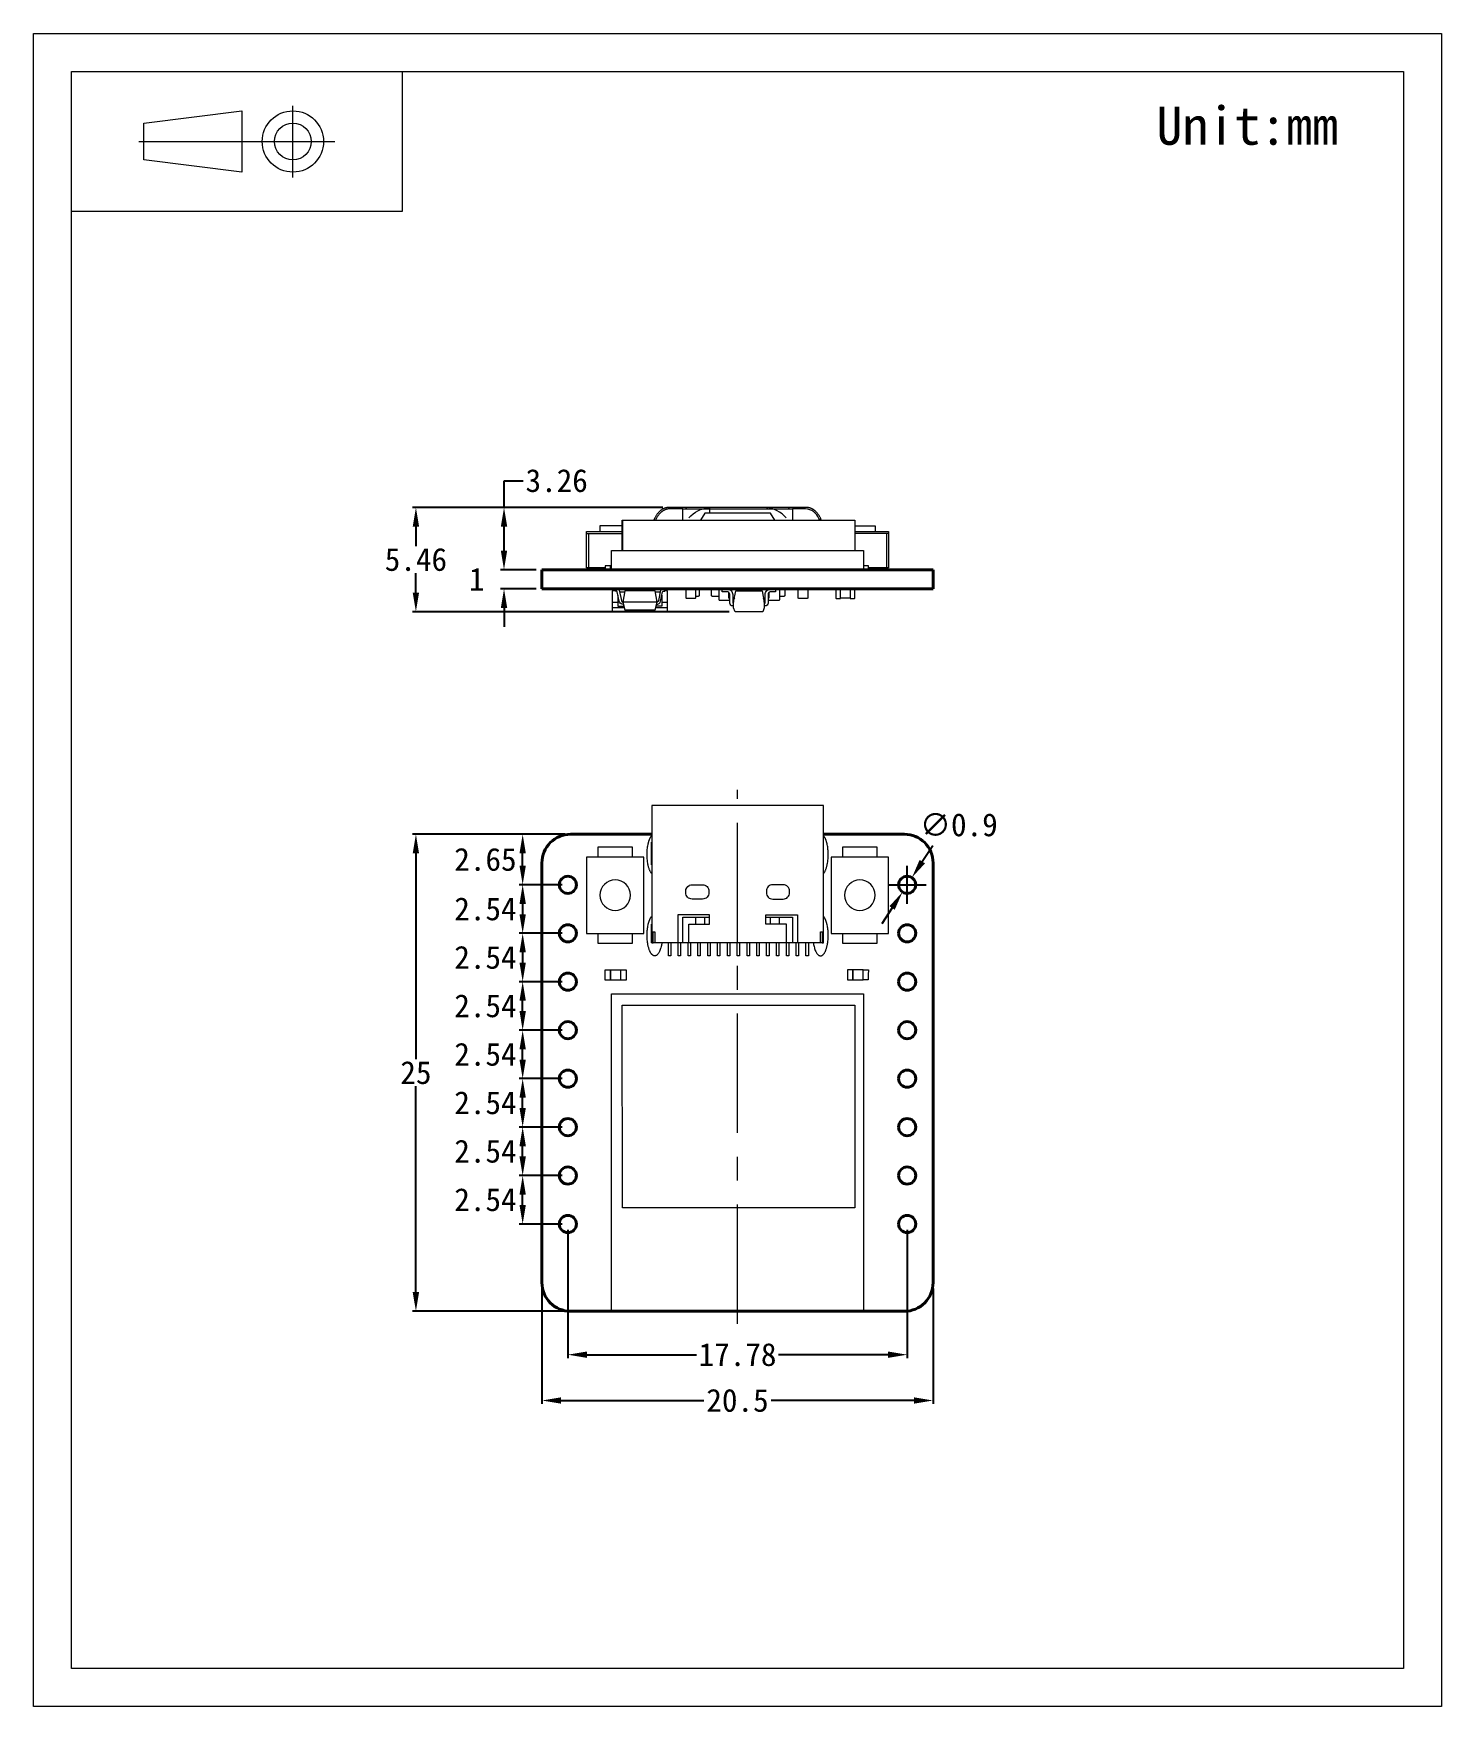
# Model space of a CAD drawing. Header units: millimetres. Extents: x 109.5 to 183.3, y -44.9 to 42.8.
import ezdxf

# ---------------------------------------------------------------- set-up
doc = ezdxf.new("R2010")
doc.units = ezdxf.units.MM
doc.header["$LTSCALE"] = 5
doc.header["$MEASUREMENT"] = 0
doc.linetypes.add('CENTER', pattern=[2, 1.25, -0.25, 0.25, -0.25])
for name, color, linetype, lineweight in [('中心线', 1, 'CENTER', 20), ('尺寸标注', 3, 'Continuous', 20), ('细实线', 7, 'Continuous', 20), ('轮廓线', 7, 'Continuous', 40)]:
    doc.layers.add(name, color=color, linetype=linetype, lineweight=lineweight)
doc.layers.add('标注线', color=3, linetype='Continuous')
doc.styles.add('FangSong', font='simfang.ttf')
doc.dimstyles.new('STANDARD_ACAD', dxfattribs={"dimtxt": 0.18, "dimasz": 0.18, "dimexe": 0.18, "dimexo": 0.0625, "dimgap": 0.09, "dimtad": 0, "dimtih": 1, "dimtoh": 1, "dimdec": 4, "dimzin": 0, "dimdsep": 46, "dimtxsty": 'Standard', "dimcen": 0.09, "dimadec": 0, "dimazin": 0, "dimtfac": 1, "dimtdec": 4, "dimtofl": 0, "dimtmove": 0, "dimatfit": 3, "dimfxl": 1, "dimtolj": 1, "dimtzin": 0, "dimarcsym": 0})

# ---------------------------------------------------------------- blocks, each defined once
blk = doc.blocks.new('*D310')
at = {"layer": 'Defpoints', "color": 0, "transparency": 16777216}
for p in [(134.131, 14.72), (136.115, 14.72), (136.115, 13.72)]:
    blk.add_point(p, dxfattribs=at)
at = {"layer": '标注线', "color": 0, "lineweight": -2, "transparency": 16777216}
for p, q in [((134.131, 15.72), (134.131, 16.72)), ((135.815, 14.72), (133.951, 14.72)), ((135.815, 13.72), (133.951, 13.72)), ((134.131, 12.72), (134.131, 11.72))]:
    blk.add_line(p, q, dxfattribs=at)
at = {"layer": '标注线', "color": 0, "transparency": 16777216}
for points in [[(133.964, 15.72), (134.297, 15.72), (134.131, 14.72)], [(133.964, 12.72), (134.297, 12.72), (134.131, 13.72)]]:
    blk.add_solid(points, dxfattribs=at)
at = {"layer": '标注线', "color": 0, "transparency": 16777216, "insert": (132.701, 14.22), "char_height": 1.2, "attachment_point": 5, "style": 'FangSong'}
blk.add_mtext('\\A1;1', dxfattribs=at)
blk = doc.blocks.new('*D311')
at = {"layer": 'Defpoints', "color": 0, "transparency": 16777216}
for p in [(137.477, -19.573), (155.257, -19.573), (155.257, -26.421)]:
    blk.add_point(p, dxfattribs=at)
at = {"layer": '标注线', "color": 0, "lineweight": -2, "transparency": 16777216}
for p, q in [((137.477, -19.873), (137.477, -26.601)), ((155.257, -19.873), (155.257, -26.601)), ((138.477, -26.421), (144.224, -26.421)), ((154.257, -26.421), (148.511, -26.421))]:
    blk.add_line(p, q, dxfattribs=at)
at = {"layer": '标注线', "color": 0, "transparency": 16777216}
for points in [[(138.477, -26.254), (138.477, -26.587), (137.477, -26.421)], [(154.257, -26.254), (154.257, -26.587), (155.257, -26.421)]]:
    blk.add_solid(points, dxfattribs=at)
at = {"layer": '标注线', "color": 0, "transparency": 16777216, "insert": (146.367, -26.421), "char_height": 1.2, "attachment_point": 5, "style": 'FangSong'}
blk.add_mtext('\\A1;17.78', dxfattribs=at)
blk = doc.blocks.new('*D312')
at = {"layer": 'Defpoints', "color": 0, "transparency": 16777216}
for p in [(136.115, -22.643), (156.615, -22.643), (156.615, -28.821)]:
    blk.add_point(p, dxfattribs=at)
at = {"layer": '标注线', "color": 0, "lineweight": -2, "transparency": 16777216}
for p, q in [((136.115, -22.943), (136.115, -29.001)), ((156.615, -22.943), (156.615, -29.001)), ((137.115, -28.821), (144.609, -28.821)), ((155.615, -28.821), (148.121, -28.821))]:
    blk.add_line(p, q, dxfattribs=at)
at = {"layer": '标注线', "color": 0, "transparency": 16777216}
for points in [[(137.115, -28.655), (137.115, -28.988), (136.115, -28.821)], [(155.615, -28.655), (155.615, -28.988), (156.615, -28.821)]]:
    blk.add_solid(points, dxfattribs=at)
at = {"layer": '标注线', "color": 0, "transparency": 16777216, "insert": (146.365, -28.821), "char_height": 1.2, "attachment_point": 5, "style": 'FangSong'}
blk.add_mtext('\\A1;20.5', dxfattribs=at)
blk = doc.blocks.new('*D313')
at = {"layer": 'Defpoints', "color": 0, "transparency": 16777216}
for p in [(129.514, 0.857), (137.615, 0.857), (137.615, -24.143)]:
    blk.add_point(p, dxfattribs=at)
at = {"layer": '标注线', "color": 0, "lineweight": -2, "transparency": 16777216}
for p, q in [((137.315, 0.857), (129.334, 0.857)), ((129.514, -0.143), (129.514, -10.936)), ((129.514, -23.143), (129.514, -12.35)), ((137.315, -24.143), (129.334, -24.143))]:
    blk.add_line(p, q, dxfattribs=at)
at = {"layer": '标注线', "color": 0, "transparency": 16777216}
for points in [[(129.347, -0.143), (129.68, -0.143), (129.514, 0.857)], [(129.347, -23.143), (129.68, -23.143), (129.514, -24.143)]]:
    blk.add_solid(points, dxfattribs=at)
at = {"layer": '标注线', "color": 0, "transparency": 16777216, "insert": (129.514, -11.643), "char_height": 1.2, "attachment_point": 5, "style": 'FangSong'}
blk.add_mtext('\\A1;25', dxfattribs=at)
blk = doc.blocks.new('*D314')
at = {"layer": 'Defpoints', "color": 0, "transparency": 16777216}
for p in [(137.477, -1.793), (135.108, -4.333), (137.477, -4.333)]:
    blk.add_point(p, dxfattribs=at)
at = {"layer": '标注线', "color": 0, "lineweight": -2, "transparency": 16777216}
for p, q in [((137.177, -1.793), (134.928, -1.793)), ((135.108, -2.793), (135.108, -3.333)), ((137.177, -4.333), (134.928, -4.333))]:
    blk.add_line(p, q, dxfattribs=at)
at = {"layer": '标注线', "color": 0, "transparency": 16777216}
for points in [[(134.942, -2.793), (135.275, -2.793), (135.108, -1.793)], [(134.942, -3.333), (135.275, -3.333), (135.108, -4.333)]]:
    blk.add_solid(points, dxfattribs=at)
at = {"layer": '标注线', "color": 0, "transparency": 16777216, "insert": (133.158, -3.063), "char_height": 1.2, "attachment_point": 5, "style": 'FangSong'}
blk.add_mtext('\\A1;2.54', dxfattribs=at)
blk = doc.blocks.new('*D315')
at = {"layer": 'Defpoints', "color": 0, "transparency": 16777216}
for p in [(135.108, 0.857), (137.615, 0.857), (137.477, -1.793)]:
    blk.add_point(p, dxfattribs=at)
at = {"layer": '标注线', "color": 0, "lineweight": -2, "transparency": 16777216}
for p, q in [((137.315, 0.857), (134.928, 0.857)), ((135.108, -0.793), (135.108, -0.143)), ((137.177, -1.793), (134.928, -1.793))]:
    blk.add_line(p, q, dxfattribs=at)
at = {"layer": '标注线', "color": 0, "transparency": 16777216}
for points in [[(134.942, -0.143), (135.275, -0.143), (135.108, 0.857)], [(134.942, -0.793), (135.275, -0.793), (135.108, -1.793)]]:
    blk.add_solid(points, dxfattribs=at)
at = {"layer": '标注线', "color": 0, "transparency": 16777216, "insert": (133.158, -0.468), "char_height": 1.2, "attachment_point": 5, "style": 'FangSong'}
blk.add_mtext('\\A1;2.65', dxfattribs=at)
blk = doc.blocks.new('*D316')
at = {"layer": 'Defpoints', "color": 0, "transparency": 16777216}
for p in [(137.477, -4.333), (135.108, -6.873), (137.477, -6.873)]:
    blk.add_point(p, dxfattribs=at)
at = {"layer": '标注线', "color": 0, "lineweight": -2, "transparency": 16777216}
for p, q in [((137.177, -4.333), (134.928, -4.333)), ((135.108, -5.333), (135.108, -5.873)), ((137.177, -6.873), (134.928, -6.873))]:
    blk.add_line(p, q, dxfattribs=at)
at = {"layer": '标注线', "color": 0, "transparency": 16777216}
for points in [[(134.942, -5.333), (135.275, -5.333), (135.108, -4.333)], [(134.942, -5.873), (135.275, -5.873), (135.108, -6.873)]]:
    blk.add_solid(points, dxfattribs=at)
at = {"layer": '标注线', "color": 0, "transparency": 16777216, "insert": (133.158, -5.603), "char_height": 1.2, "attachment_point": 5, "style": 'FangSong'}
blk.add_mtext('\\A1;2.54', dxfattribs=at)
blk = doc.blocks.new('*D317')
at = {"layer": 'Defpoints', "color": 0, "transparency": 16777216}
for p in [(135.108, -6.873), (137.477, -6.873), (137.477, -9.413)]:
    blk.add_point(p, dxfattribs=at)
at = {"layer": '标注线', "color": 0, "lineweight": -2, "transparency": 16777216}
for p, q in [((137.177, -6.873), (134.928, -6.873)), ((135.108, -8.413), (135.108, -7.873)), ((137.177, -9.413), (134.928, -9.413))]:
    blk.add_line(p, q, dxfattribs=at)
at = {"layer": '标注线', "color": 0, "transparency": 16777216}
for points in [[(134.942, -7.873), (135.275, -7.873), (135.108, -6.873)], [(134.942, -8.413), (135.275, -8.413), (135.108, -9.413)]]:
    blk.add_solid(points, dxfattribs=at)
at = {"layer": '标注线', "color": 0, "transparency": 16777216, "insert": (133.158, -8.143), "char_height": 1.2, "attachment_point": 5, "style": 'FangSong'}
blk.add_mtext('\\A1;2.54', dxfattribs=at)
blk = doc.blocks.new('*D318')
at = {"layer": 'Defpoints', "color": 0, "transparency": 16777216}
for p in [(135.108, -9.413), (137.477, -9.413), (137.477, -11.953)]:
    blk.add_point(p, dxfattribs=at)
at = {"layer": '标注线', "color": 0, "lineweight": -2, "transparency": 16777216}
for p, q in [((137.177, -9.413), (134.928, -9.413)), ((135.108, -10.953), (135.108, -10.413)), ((137.177, -11.953), (134.928, -11.953))]:
    blk.add_line(p, q, dxfattribs=at)
at = {"layer": '标注线', "color": 0, "transparency": 16777216}
for points in [[(134.942, -10.413), (135.275, -10.413), (135.108, -9.413)], [(134.942, -10.953), (135.275, -10.953), (135.108, -11.953)]]:
    blk.add_solid(points, dxfattribs=at)
at = {"layer": '标注线', "color": 0, "transparency": 16777216, "insert": (133.158, -10.683), "char_height": 1.2, "attachment_point": 5, "style": 'FangSong'}
blk.add_mtext('\\A1;2.54', dxfattribs=at)
blk = doc.blocks.new('*D319')
at = {"layer": 'Defpoints', "color": 0, "transparency": 16777216}
for p in [(135.108, -11.953), (137.477, -11.953), (137.477, -14.493)]:
    blk.add_point(p, dxfattribs=at)
at = {"layer": '标注线', "color": 0, "lineweight": -2, "transparency": 16777216}
for p, q in [((137.177, -11.953), (134.928, -11.953)), ((135.108, -13.493), (135.108, -12.953)), ((137.177, -14.493), (134.928, -14.493))]:
    blk.add_line(p, q, dxfattribs=at)
at = {"layer": '标注线', "color": 0, "transparency": 16777216}
for points in [[(134.942, -12.953), (135.275, -12.953), (135.108, -11.953)], [(134.942, -13.493), (135.275, -13.493), (135.108, -14.493)]]:
    blk.add_solid(points, dxfattribs=at)
at = {"layer": '标注线', "color": 0, "transparency": 16777216, "insert": (133.158, -13.223), "char_height": 1.2, "attachment_point": 5, "style": 'FangSong'}
blk.add_mtext('\\A1;2.54', dxfattribs=at)
blk = doc.blocks.new('*D320')
at = {"layer": 'Defpoints', "color": 0, "transparency": 16777216}
for p in [(135.108, -14.493), (137.477, -14.493), (137.477, -17.033)]:
    blk.add_point(p, dxfattribs=at)
at = {"layer": '标注线', "color": 0, "lineweight": -2, "transparency": 16777216}
for p, q in [((137.177, -14.493), (134.928, -14.493)), ((135.108, -16.033), (135.108, -15.493)), ((137.177, -17.033), (134.928, -17.033))]:
    blk.add_line(p, q, dxfattribs=at)
at = {"layer": '标注线', "color": 0, "transparency": 16777216}
for points in [[(134.942, -15.493), (135.275, -15.493), (135.108, -14.493)], [(134.942, -16.033), (135.275, -16.033), (135.108, -17.033)]]:
    blk.add_solid(points, dxfattribs=at)
at = {"layer": '标注线', "color": 0, "transparency": 16777216, "insert": (133.158, -15.763), "char_height": 1.2, "attachment_point": 5, "style": 'FangSong'}
blk.add_mtext('\\A1;2.54', dxfattribs=at)
blk = doc.blocks.new('*D321')
at = {"layer": 'Defpoints', "color": 0, "transparency": 16777216}
for p in [(135.108, -17.033), (137.477, -17.033), (137.477, -19.573)]:
    blk.add_point(p, dxfattribs=at)
at = {"layer": '标注线', "color": 0, "lineweight": -2, "transparency": 16777216}
for p, q in [((137.177, -17.033), (134.928, -17.033)), ((135.108, -18.573), (135.108, -18.033)), ((137.177, -19.573), (134.928, -19.573))]:
    blk.add_line(p, q, dxfattribs=at)
at = {"layer": '标注线', "color": 0, "transparency": 16777216}
for points in [[(134.942, -18.033), (135.275, -18.033), (135.108, -17.033)], [(134.942, -18.573), (135.275, -18.573), (135.108, -19.573)]]:
    blk.add_solid(points, dxfattribs=at)
at = {"layer": '标注线', "color": 0, "transparency": 16777216, "insert": (133.158, -18.303), "char_height": 1.2, "attachment_point": 5, "style": 'FangSong'}
blk.add_mtext('\\A1;2.54', dxfattribs=at)
blk = doc.blocks.new('*D322')
at = {"layer": 'Defpoints', "color": 0, "transparency": 16777216}
for p in [(155.503, -1.416), (155.012, -2.17)]:
    blk.add_point(p, dxfattribs=at)
at = {"layer": '标注线', "color": 0, "lineweight": -2, "transparency": 16777216}
for p, q in [((156.048, -0.578), (156.594, 0.26)), ((155.257, -2.793), (155.257, -0.793)), ((154.257, -1.793), (156.257, -1.793)), ((154.466, -3.008), (153.921, -3.846))]:
    blk.add_line(p, q, dxfattribs=at)
at = {"layer": '标注线', "color": 0, "transparency": 16777216}
for points in [[(155.908, -0.487), (156.188, -0.669), (155.503, -1.416)], [(154.327, -2.917), (154.606, -3.099), (155.012, -2.17)]]:
    blk.add_solid(points, dxfattribs=at)
at = {"layer": '标注线', "color": 0, "transparency": 16777216, "insert": (157.961, 1.343), "char_height": 1.2, "attachment_point": 5, "style": 'FangSong'}
blk.add_mtext('\\A1;∅0.9', dxfattribs=at)
blk = doc.blocks.new('第一投影标识')
at = {"layer": '细实线'}
for p, q in [((0, 0), (8.598, 0)), ((0, -3.637), (0, 0)), ((8.598, 0), (8.598, -3.637)), ((1.875, -1.34), (4.426, -1.021)), ((4.426, -1.021), (4.426, -2.615)), ((5.756, -2.751), (5.756, -0.886)), ((1.875, -2.297), (1.875, -1.34)), ((1.75, -1.818), (6.848, -1.818)), ((4.426, -2.615), (1.875, -2.297)), ((8.598, -3.637), (0, -3.637))]:
    blk.add_line(p, q, dxfattribs=at)
for radius in [0.797, 0.478]:
    blk.add_circle((5.756, -1.818), radius, dxfattribs=at)
blk = doc.blocks.new('*D325')
at = {"layer": 'Defpoints', "color": 0, "transparency": 16777216}
for p in [(142.744, 17.981), (129.514, 12.52), (146.237, 12.52)]:
    blk.add_point(p, dxfattribs=at)
at = {"layer": '标注线', "color": 0, "lineweight": -2, "transparency": 16777216}
for p, q in [((142.444, 17.981), (129.334, 17.981)), ((129.514, 16.981), (129.514, 15.961)), ((129.514, 13.52), (129.514, 14.54)), ((145.937, 12.52), (129.334, 12.52))]:
    blk.add_line(p, q, dxfattribs=at)
at = {"layer": '标注线', "color": 0, "transparency": 16777216}
for points in [[(129.347, 16.981), (129.68, 16.981), (129.514, 17.981)], [(129.347, 13.52), (129.68, 13.52), (129.514, 12.52)]]:
    blk.add_solid(points, dxfattribs=at)
at = {"layer": '标注线', "color": 0, "transparency": 16777216, "insert": (129.514, 15.251), "char_height": 1.2, "attachment_point": 5, "style": 'FangSong'}
blk.add_mtext('\\A1;5.46', dxfattribs=at)
blk = doc.blocks.new('*D326')
at = {"layer": 'Defpoints', "color": 0, "transparency": 16777216}
for p in [(134.131, 17.981), (142.755, 17.981), (136.115, 14.72)]:
    blk.add_point(p, dxfattribs=at)
at = {"layer": '标注线', "color": 0, "lineweight": -2, "transparency": 16777216}
for p, q in [((134.131, 17.981), (134.131, 19.385)), ((134.131, 19.385), (135.131, 19.385)), ((142.455, 17.981), (133.951, 17.981)), ((134.131, 15.72), (134.131, 16.981)), ((135.815, 14.72), (133.951, 14.72))]:
    blk.add_line(p, q, dxfattribs=at)
at = {"layer": '标注线', "color": 0, "transparency": 16777216}
for points in [[(133.964, 16.981), (134.297, 16.981), (134.131, 17.981)], [(133.964, 15.72), (134.297, 15.72), (134.131, 14.72)]]:
    blk.add_solid(points, dxfattribs=at)
at = {"layer": '标注线', "color": 0, "transparency": 16777216, "insert": (136.89, 19.385), "char_height": 1.2, "attachment_point": 5, "style": 'FangSong'}
blk.add_mtext('\\A1;3.26', dxfattribs=at)

msp = doc.modelspace()

# ---------------------------------------------------------------- linework, layer by layer
at = {"layer": '中心线'}
msp.add_line((146.365, -24.796), (146.365, 3.179), dxfattribs=at)
at = {"layer": '细实线'}
for p, q in [((143.504, 17.321), (143.504, 17.911)), ((143.504, 17.911), (149.24, 17.911)), ((143.712, 17.911), (143.652, 17.981)), ((144.647, 17.679), (144.425, 17.321)), ((148.097, 17.679), (144.647, 17.679)), ((144.868, 17.981), (144.808, 17.911)), ((147.876, 17.981), (147.935, 17.911)), ((148.319, 17.32), (148.097, 17.679)), ((149.032, 17.911), (149.091, 17.981)), ((149.239, 17.819), (149.24, 17.819)), ((149.24, 17.911), (149.24, 17.32)), ((138.459, 16.62), (138.459, 16.72)), ((138.459, 16.72), (140.314, 16.72)), ((140.314, 17.02), (139.159, 17.02)), ((139.159, 17.02), (139.159, 16.72)), ((140.314, 15.72), (140.314, 17.32)), ((140.314, 17.32), (152.505, 17.32)), ((140.333, 17.32), (140.333, 15.72)), ((152.505, 17.32), (152.505, 15.72)), ((152.505, 17.02), (153.579, 17.02)), ((152.505, 16.72), (154.279, 16.72)), ((153.579, 17.02), (153.579, 16.72)), ((154.279, 16.72), (154.279, 16.62)), ((138.459, 16.62), (140.314, 16.62)), ((138.459, 14.82), (138.459, 16.62)), ((138.559, 16.62), (138.559, 14.82)), ((154.179, 16.62), (152.505, 16.62)), ((154.279, 16.62), (154.179, 16.62)), ((154.179, 16.62), (154.179, 14.82)), ((154.279, 16.62), (154.279, 14.82)), ((139.712, 14.92), (139.438, 14.92)), ((139.438, 14.92), (139.438, 14.72)), ((139.712, 14.92), (139.768, 14.92)), ((139.712, 14.72), (139.712, 14.92)), ((139.768, 14.72), (139.768, 15.72)), ((139.768, 15.72), (152.968, 15.72)), ((152.968, 15.72), (152.968, 14.72)), ((153.224, 14.92), (152.968, 14.92)), ((153.22, 14.92), (153.22, 14.72)), ((153.224, 14.72), (153.224, 14.92)), ((138.559, 14.82), (138.459, 14.82)), ((139.07, 14.82), (138.559, 14.82)), ((139.438, 14.82), (139.07, 14.82)), ((139.07, 14.72), (139.07, 14.82)), ((154.179, 14.82), (153.224, 14.82)), ((153.668, 14.82), (153.668, 14.72)), ((154.279, 14.82), (154.179, 14.82)), ((139.953, 13.62), (139.803, 13.62)), ((139.803, 13.62), (139.803, 12.72)), ((140.103, 13.715), (140.103, 13.718)), ((140.103, 13.718), (140.503, 13.718)), ((140.103, 13.381), (140.103, 12.969)), ((140.186, 13.568), (140.445, 13.568)), ((140.503, 13.718), (140.503, 13.62)), ((141.053, 13.62), (141.053, 13.72)), ((141.453, 13.72), (141.453, 13.621)), ((142.003, 13.62), (142.003, 13.718)), ((142.003, 13.718), (142.403, 13.718)), ((142.062, 13.568), (142.321, 13.568)), ((142.403, 13.718), (142.403, 13.715)), ((142.403, 13.381), (142.403, 12.969)), ((142.703, 13.62), (142.553, 13.62)), ((142.703, 12.72), (142.703, 13.62)), ((145.884, 13.72), (145.928, 13.698)), ((145.913, 13.27), (145.913, 13.533)), ((145.951, 13.178), (145.913, 13.27)), ((145.964, 13.165), (145.951, 13.178)), ((146.203, 13.237), (146.163, 13.12)), ((146.164, 13.02), (146.27, 13.62)), ((146.27, 13.62), (147.659, 13.62)), ((146.364, 13.72), (146.331, 13.621)), ((147.598, 13.62), (147.564, 13.72)), ((147.659, 13.62), (147.764, 13.02)), ((147.764, 13.12), (147.727, 13.233)), ((147.977, 13.178), (147.964, 13.165)), ((148.015, 13.27), (147.977, 13.178)), ((148.001, 13.699), (148.045, 13.72)), ((148.015, 13.533), (148.015, 13.27)), ((152.265, 13.705), (151.765, 13.705)), ((152.265, 13.235), (151.765, 13.235)), ((139.803, 13.02), (140.103, 13.02)), ((140.428, 12.72), (139.803, 12.72)), ((139.803, 12.72), (139.803, 12.52)), ((139.803, 12.52), (142.703, 12.52)), ((140.103, 12.969), (140.103, 12.819)), ((140.103, 12.819), (140.403, 12.819)), ((142.703, 12.72), (142.078, 12.72)), ((142.403, 12.819), (142.103, 12.819)), ((142.403, 12.969), (142.403, 12.819)), ((142.404, 13.02), (142.703, 13.02)), ((142.703, 12.52), (142.703, 12.72)), ((146.114, 13.129), (146.164, 13.12)), ((146.164, 13.069), (146.114, 13.069)), ((146.163, 13.12), (146.164, 13.02)), ((146.164, 12.72), (146.164, 13.02)), ((146.237, 12.52), (146.164, 12.72)), ((147.692, 12.52), (146.237, 12.52)), ((147.764, 12.72), (147.692, 12.52)), ((147.764, 13.02), (147.764, 13.12)), ((147.764, 13.02), (147.764, 12.72)), ((147.765, 13.12), (147.814, 13.129)), ((147.814, 13.069), (147.765, 13.069)), ((150.872, 2.357), (141.872, 2.357)), ((141.872, 2.357), (141.872, -4.843)), ((150.872, -4.843), (150.872, 2.357)), ((139.07, -0.338), (139.07, 0.202)), ((139.07, 0.202), (140.848, 0.202)), ((140.848, 0.202), (140.848, -0.338)), ((141.865, -0.746), (141.865, 0.441)), ((141.865, 0.441), (141.872, 0.441)), ((151.89, -0.338), (151.89, 0.202)), ((151.89, 0.202), (153.668, 0.202)), ((153.668, 0.202), (153.668, -0.338)), ((138.459, -0.338), (138.459, -4.338)), ((141.459, -0.338), (138.459, -0.338)), ((141.459, -4.338), (141.459, -0.338)), ((141.872, -0.746), (141.865, -0.746)), ((151.279, -0.338), (151.279, -4.338)), ((154.279, -0.338), (151.279, -0.338)), ((154.279, -4.338), (154.279, -0.338)), ((144.831, -1.972), (144.831, -1.972)), ((144.89, -3.365), (143.239, -3.365)), ((143.239, -3.365), (143.239, -4.843)), ((143.504, -4.843), (143.504, -3.496)), ((143.504, -3.496), (144.891, -3.496)), ((144.176, -3.865), (144.176, -3.496)), ((144.647, -3.865), (144.647, -3.496)), ((144.89, -3.865), (144.89, -3.365)), ((147.853, -3.865), (147.853, -3.365)), ((147.853, -3.365), (149.505, -3.365)), ((147.854, -3.496), (149.24, -3.496)), ((148.097, -3.865), (148.097, -3.496)), ((148.568, -3.865), (148.568, -3.496)), ((149.24, -3.496), (149.24, -4.843)), ((149.505, -3.365), (149.505, -4.843)), ((138.459, -4.338), (141.459, -4.338)), ((139.07, -4.878), (139.07, -4.338)), ((140.848, -4.338), (140.848, -4.878)), ((141.865, -4.843), (141.865, -3.865)), ((141.865, -3.865), (141.872, -3.865)), ((141.872, -4.264), (142.036, -4.264)), ((141.942, -4.843), (141.942, -4.264)), ((142.036, -4.264), (142.036, -4.843)), ((143.82, -4.843), (143.82, -3.865)), ((143.82, -3.865), (144.89, -3.865)), ((148.924, -3.865), (147.853, -3.865)), ((148.924, -4.843), (148.924, -3.865)), ((150.707, -4.843), (150.707, -4.264)), ((150.707, -4.264), (150.872, -4.264)), ((150.802, -4.264), (150.802, -4.843)), ((151.279, -4.338), (154.279, -4.338)), ((151.89, -4.878), (151.89, -4.338)), ((153.668, -4.338), (153.668, -4.878)), ((140.848, -4.878), (139.07, -4.878)), ((141.872, -4.843), (141.865, -4.843)), ((141.872, -4.843), (141.942, -4.843)), ((143.82, -4.843), (141.942, -4.843)), ((142.742, -5.511), (142.742, -4.843)), ((142.865, -4.843), (142.865, -5.511)), ((143.257, -5.511), (143.257, -4.843)), ((143.38, -4.843), (143.38, -5.511)), ((143.772, -5.511), (143.772, -4.843)), ((150.802, -4.843), (143.82, -4.843)), ((143.895, -4.843), (143.895, -5.511)), ((144.287, -5.511), (144.287, -4.843)), ((144.41, -4.843), (144.41, -5.511)), ((144.802, -5.511), (144.802, -4.843)), ((144.925, -4.843), (144.925, -5.511)), ((145.318, -5.511), (145.318, -4.843)), ((145.441, -4.843), (145.441, -5.511)), ((145.833, -5.511), (145.833, -4.843)), ((145.956, -4.843), (145.956, -5.511)), ((146.348, -5.511), (146.348, -4.843)), ((146.471, -4.843), (146.471, -5.511)), ((146.863, -5.511), (146.863, -4.843)), ((146.986, -4.843), (146.986, -5.511)), ((147.378, -5.511), (147.378, -4.843)), ((147.501, -4.843), (147.501, -5.511)), ((147.893, -5.511), (147.893, -4.843)), ((148.016, -4.843), (148.016, -5.511)), ((148.408, -5.511), (148.408, -4.844)), ((148.531, -4.843), (148.531, -5.511)), ((148.924, -5.511), (148.924, -4.843)), ((149.047, -4.843), (149.047, -5.511)), ((149.439, -5.511), (149.439, -4.843)), ((149.562, -4.843), (149.562, -5.511)), ((149.954, -5.511), (149.954, -4.843)), ((150.077, -4.843), (150.077, -5.511)), ((150.802, -4.843), (150.872, -4.843)), ((153.668, -4.878), (151.89, -4.878)), ((142.865, -5.511), (142.742, -5.511)), ((143.38, -5.511), (143.257, -5.511)), ((143.895, -5.511), (143.772, -5.511)), ((144.41, -5.511), (144.287, -5.511)), ((144.925, -5.511), (144.802, -5.511)), ((145.441, -5.511), (145.318, -5.511)), ((145.956, -5.511), (145.833, -5.511)), ((146.471, -5.511), (146.348, -5.511)), ((146.986, -5.511), (146.863, -5.511)), ((147.501, -5.511), (147.378, -5.511)), ((148.016, -5.511), (147.893, -5.511)), ((148.531, -5.511), (148.408, -5.511)), ((149.047, -5.511), (148.924, -5.511)), ((149.562, -5.511), (149.439, -5.511)), ((150.077, -5.511), (149.954, -5.511)), ((139.438, -6.784), (139.438, -6.254)), ((139.438, -6.254), (140.251, -6.254)), ((139.712, -6.784), (139.438, -6.784)), ((139.716, -6.255), (139.712, -6.517)), ((139.712, -6.517), (139.712, -6.784)), ((139.712, -6.784), (139.716, -6.78)), ((140.251, -6.784), (139.712, -6.784)), ((139.716, -6.78), (139.716, -6.255)), ((140.251, -6.784), (140.251, -6.254)), ((140.251, -6.254), (140.529, -6.254)), ((140.525, -6.784), (140.251, -6.784)), ((140.529, -6.254), (140.525, -6.517)), ((140.525, -6.517), (140.525, -6.784)), ((152.947, -6.252), (152.134, -6.252)), ((152.134, -6.252), (152.134, -6.782)), ((152.134, -6.782), (152.407, -6.782)), ((152.407, -6.515), (152.412, -6.253)), ((152.407, -6.782), (152.407, -6.515)), ((152.412, -6.778), (152.407, -6.782)), ((152.407, -6.782), (152.947, -6.782)), ((152.412, -6.253), (152.412, -6.778)), ((152.947, -6.252), (153.224, -6.252)), ((152.947, -6.782), (152.947, -6.252)), ((153.22, -6.782), (152.947, -6.782)), ((153.224, -6.252), (153.22, -6.515)), ((153.22, -6.515), (153.22, -6.782)), ((139.768, -24.112), (139.768, -7.512)), ((139.768, -7.512), (152.968, -7.512)), ((152.968, -7.512), (152.968, -24.112)), ((140.314, -8.103), (152.505, -8.103)), ((140.333, -18.723), (140.314, -8.103)), ((152.505, -8.103), (152.505, -18.723)), ((152.505, -18.723), (140.333, -18.723)), ((152.968, -24.112), (139.768, -24.112))]:
    msp.add_line(p, q, dxfattribs=at)
for points in [[(183.254, 42.826), (183.254, -44.861), (109.475, -44.861), (109.475, 42.826)], [(181.254, 40.826), (181.254, -42.861), (111.475, -42.861), (111.475, 40.826)]]:
    msp.add_lwpolyline(points, close=True, dxfattribs=at)
for points in [[(150.756, 17.32), (150.707, 17.433), (150.691, 17.465), (150.674, 17.497), (150.657, 17.528), (150.638, 17.559), (150.619, 17.588), (150.6, 17.617), (150.58, 17.644), (150.559, 17.671), (150.538, 17.697), (150.516, 17.721), (150.494, 17.745), (150.472, 17.768), (150.449, 17.789), (150.426, 17.809), (150.414, 17.819), (150.402, 17.829), (150.39, 17.838), (150.378, 17.847), (150.366, 17.855), (150.354, 17.863), (150.342, 17.871), (150.33, 17.879), (150.318, 17.887), (150.305, 17.894), (150.293, 17.901), (150.281, 17.907), (150.268, 17.913), (150.256, 17.919), (150.244, 17.925), (150.231, 17.93), (150.219, 17.935), (150.207, 17.94), (150.194, 17.945), (150.182, 17.949), (150.17, 17.953), (150.157, 17.957), (150.145, 17.96), (150.133, 17.963), (150.12, 17.966), (150.108, 17.969), (150.096, 17.971), (150.084, 17.973), (150.072, 17.975), (150.06, 17.977), (150.048, 17.978), (150.036, 17.979), (150.024, 17.98), (150.012, 17.98), (150, 17.981), (149.988, 17.981), (142.755, 17.981), (142.744, 17.981), (142.732, 17.98), (142.72, 17.98), (142.708, 17.979), (142.696, 17.978), (142.684, 17.977), (142.672, 17.975), (142.66, 17.973), (142.648, 17.971), (142.636, 17.969), (142.623, 17.966), (142.611, 17.963), (142.599, 17.96), (142.587, 17.957), (142.574, 17.953), (142.562, 17.949), (142.549, 17.945), (142.537, 17.94), (142.525, 17.935), (142.512, 17.93), (142.5, 17.925), (142.488, 17.919), (142.475, 17.913), (142.463, 17.907), (142.451, 17.901), (142.438, 17.894), (142.426, 17.887), (142.414, 17.879), (142.402, 17.871), (142.39, 17.863), (142.378, 17.855), (142.366, 17.847), (142.354, 17.838), (142.342, 17.829), (142.33, 17.819), (142.318, 17.809), (142.295, 17.789), (142.272, 17.768), (142.25, 17.745), (142.227, 17.721), (142.206, 17.697), (142.185, 17.671), (142.164, 17.644), (142.144, 17.617), (142.124, 17.588), (142.105, 17.559), (142.087, 17.528), (142.07, 17.497), (142.053, 17.465), (142.036, 17.433), (141.988, 17.321)], [(143.504, 17.911), (142.812, 17.911), (142.799, 17.911), (142.787, 17.911), (142.775, 17.91), (142.762, 17.909), (142.749, 17.908), (142.737, 17.907), (142.724, 17.905), (142.711, 17.903), (142.699, 17.901), (142.686, 17.898), (142.673, 17.895), (142.66, 17.892), (142.647, 17.889), (142.634, 17.885), (142.621, 17.881), (142.608, 17.877), (142.595, 17.872), (142.583, 17.867), (142.57, 17.862), (142.557, 17.856), (142.544, 17.85), (142.531, 17.844), (142.518, 17.838), (142.505, 17.831), (142.492, 17.824), (142.479, 17.816), (142.466, 17.809), (142.454, 17.8), (142.441, 17.792), (142.429, 17.783), (142.416, 17.774), (142.404, 17.765), (142.391, 17.755), (142.379, 17.745), (142.367, 17.735), (142.354, 17.725), (142.342, 17.714), (142.331, 17.702), (142.319, 17.691), (142.307, 17.679), (142.284, 17.655), (142.261, 17.629), (142.24, 17.602), (142.218, 17.575), (142.197, 17.546), (142.177, 17.516), (142.158, 17.486), (142.14, 17.454), (142.122, 17.422), (142.105, 17.389), (142.088, 17.355), (142.073, 17.321)]]:
    msp.add_lwpolyline(points, dxfattribs=at)
for points in [[(143.82, 17.441, -0.184372), (144.868, 17.98), (144.89, 17.981), (144.89, 17.679)], [(150.671, 17.32), (150.634, 17.4, 0.285782), (149.932, 17.911), (149.24, 17.911)], [(140.384, 12.9, -0.280893), (140.188, 13.02), (140.169, 13.074), (140.065, 13.561, 0.339926), (140.016, 13.6), (139.953, 13.6), (139.953, 13.72)], [(140.073, 13.72), (140.104, 13.715, -0.255636), (140.17, 13.641), (140.286, 13.099, 0.246025), (140.354, 13.023), (140.354, 13.023)], [(142.434, 13.72, 0.339926), (142.336, 13.641), (142.22, 13.099, -0.246127), (142.153, 13.023), (142.153, 13.02), (142.153, 13.023), (142.053, 13.62), (140.453, 13.62), (140.354, 13.023), (140.353, 13.02), (140.453, 12.618), (140.953, 12.618), (142.053, 12.62), (142.153, 13.02), (140.354, 13.02)], [(142.124, 12.9, 0.35182), (142.338, 13.074), (142.442, 13.561, -0.339926), (142.491, 13.6), (142.553, 13.6), (142.553, 13.72)], [(144.155, 13.72, -0.414214), (144.17, 13.705), (144.17, 13.235, -0.414214), (144.155, 13.22), (143.685, 13.22, -0.414214), (143.67, 13.235), (143.67, 13.705, -0.414214), (143.685, 13.72)], [(144.171, 13.34), (144.319, 13.34, 0.414214), (144.369, 13.39), (144.369, 13.67, 0.414214), (144.319, 13.72)], [(145.038, 13.72, 0.414214), (144.988, 13.67), (144.988, 13.39, 0.414214), (145.038, 13.34), (145.382, 13.34)], [(145.431, 13.72, 0.414214), (145.381, 13.67), (145.381, 13.17, 0.414214), (145.431, 13.12), (145.964, 13.12)], [(146.164, 12.82), (146.114, 12.82, -0.414214), (145.964, 12.97), (145.964, 13.42, 0.215758), (145.913, 13.533), (145.913, 13.533, 0.181193), (145.814, 13.57), (145.564, 13.57), (145.564, 13.72)], [(145.814, 13.72, -0.414214), (146.114, 13.42), (146.114, 12.97), (146.164, 12.97)], [(148.364, 13.72), (148.364, 13.57), (148.114, 13.57, 0.180865), (148.016, 13.534), (148.015, 13.533, 0.216176), (147.964, 13.42), (147.964, 12.97, -0.414214), (147.814, 12.82), (147.764, 12.82)], [(147.764, 12.97), (147.814, 12.97), (147.814, 13.42, -0.414214), (148.114, 13.72)], [(147.964, 13.12), (148.531, 13.12, 0.414214), (148.581, 13.17), (148.581, 13.67, 0.412461), (148.532, 13.72)], [(148.581, 13.34), (148.808, 13.34, 0.414214), (148.858, 13.39), (148.858, 13.67, 0.414214), (148.808, 13.72)], [(150.035, 13.72, -0.403982), (150.05, 13.705), (150.05, 13.235, -0.414214), (150.035, 13.22), (149.565, 13.22, -0.414214), (149.55, 13.235), (149.55, 13.705, -0.414214), (149.565, 13.72)], [(151.53, 13.72, 0.414214), (151.515, 13.705), (151.515, 13.235, 0.414214), (151.53, 13.22), (151.765, 13.22), (151.765, 13.72)], [(152.265, 13.72), (152.265, 13.22), (152.5, 13.22, 0.414214), (152.515, 13.235), (152.515, 13.705, 0.414214), (152.5, 13.72)]]:
    msp.add_lwpolyline(points, format="xyb", dxfattribs=at)
for points in [[(143.652, -2.207), (143.652, -2.125, -0.282029), (143.836, -1.825), (143.848, -1.819, -0.108595), (143.989, -1.788), (144.531, -1.788, -0.414214), (144.868, -2.125), (144.868, -2.207, -0.414214), (144.531, -2.543), (143.989, -2.543, -0.414214)], [(149.091, -2.207), (149.091, -2.125, 0.414214), (148.755, -1.788), (148.213, -1.788, 0.414214), (147.876, -2.125), (147.876, -2.207, 0.414214), (148.213, -2.543), (148.755, -2.543, 0.414214)]]:
    msp.add_lwpolyline(points, format="xyb", close=True, dxfattribs=at)
at = {"layer": '细实线', "extrusion": (0, 0, -1)}
for centre in [(-139.959, -2.338), (-152.779, -2.338)]:
    msp.add_circle(centre, 0.8, dxfattribs=at)
at = {"layer": '细实线'}
msp.add_arc((147.706, 16.357), 1.63, 41.67988, 84.82276, dxfattribs=at)
for points, weights, knots in [([(141.872, -1.205), (141.858, -1.19), (141.845, -1.172), (141.486, -0.682), (141.669, 0.278), (141.736, 0.629), (141.872, 0.781)], [0.871125876396, 0.883258155239, 0.896783331038, 0.634121574632, 0.896783331038, 0.778797535119, 0.766808502711], [-0.5026655, -0.5026655, -0.5026655, -0.4780494, -0.4780494, 0, 0, 0.2147364, 0.2147364, 0.2147364]), ([(150.872, -1.205), (150.886, -1.19), (150.899, -1.172), (151.258, -0.682), (151.075, 0.278), (151.008, 0.628), (150.872, 0.781)], [0.87122457158, 0.883313155549, 0.896783331038, 0.634121574632, 0.896783331038, 0.778853985002, 0.766819999195], [-0.5025654, -0.5025654, -0.5025654, -0.4780494, -0.4780494, 0, 0, 0.2146337, 0.2146337, 0.2146337]), ([(142.403, -4.843), (142.396, -4.888), (142.388, -4.931), (142.204, -5.89), (141.845, -5.401), (141.486, -4.911), (141.669, -3.952), (141.736, -3.601), (141.872, -3.448)], [0.866118088505, 0.880432913512, 0.896783331038, 0.634121574632, 0.896783331038, 0.634121574632, 0.896783331038, 0.778789385291, 0.76680684694], [-0.985857, -0.985857, -0.985857, -0.956099, -0.956099, -0.478049, -0.478049, 0, 0, 0.214751, 0.214751, 0.214751]), ([(150.341, -4.843), (150.348, -4.888), (150.356, -4.931), (150.54, -5.89), (150.899, -5.401), (151.258, -4.911), (151.075, -3.952), (151.008, -3.601), (150.872, -3.448)], [0.866118088505, 0.880432913512, 0.896783331038, 0.634121574632, 0.896783331038, 0.634121574632, 0.896783331038, 0.778853985002, 0.766819999195], [-0.985857, -0.985857, -0.985857, -0.956099, -0.956099, -0.478049, -0.478049, 0, 0, 0.214634, 0.214634, 0.214634])]:
    msp.add_rational_spline(points, weights, degree=2, knots=knots, dxfattribs=at)
at = {"layer": '轮廓线'}
for p, q in [((136.115, 13.72), (136.115, 14.72)), ((136.115, 14.72), (156.615, 14.72)), ((156.615, 14.72), (156.615, 13.72)), ((156.615, 13.72), (136.115, 13.72))]:
    msp.add_line(p, q, dxfattribs=at)
msp.add_lwpolyline([(150.872, 0.857), (155.115, 0.857, -0.414215), (156.615, -0.643), (156.615, -22.643, -0.414215), (155.115, -24.143), (137.615, -24.143, -0.414215), (136.115, -22.643), (136.115, -0.643, -0.414215), (137.615, 0.857), (141.872, 0.857)], format="xyb", dxfattribs=at)
at = {"layer": '轮廓线', "extrusion": (0, 0, -1)}
for centre in [(-137.477, -1.793), (-155.257, -1.793), (-137.477, -4.333), (-155.257, -4.333), (-137.477, -6.873), (-155.257, -6.873), (-137.477, -9.413), (-155.257, -9.413), (-137.477, -11.953), (-155.257, -11.953), (-137.477, -14.493), (-155.257, -14.493), (-137.477, -17.033), (-155.257, -17.033), (-137.477, -19.573), (-155.257, -19.573)]:
    msp.add_circle(centre, 0.45, dxfattribs=at)

# ---------------------------------------------------------------- block references
at = {"layer": '细实线', "xscale": 2.014194984309336, "yscale": 2.014194984309336, "zscale": 2.014194984309336}
msp.add_blockref('第一投影标识', (111.475, 40.826), dxfattribs=at)

# ---------------------------------------------------------------- texts
at = {"layer": '尺寸标注', "insert": (168.315, 38.995), "char_height": 2, "width": 15.57018, "attachment_point": 1, "style": 'FangSong'}
msp.add_mtext('Unit:mm', dxfattribs=at)

# ---------------------------------------------------------------- dimensions: what is measured, and where the dimension line sits
at = {"layer": '标注线'}
for base, p1, p2, override, picture, middle in [((134.131, 17.981), (136.115, 14.72), (142.755, 17.981), {"dimtxt": 1.2, "dimasz": 1, "dimexo": 0.3, "dimgap": 0.1, "dimdec": 2, "dimzin": 8, "dimtxsty": 'FangSong', "dimcen": 1, "dimazin": 2, "dimtdec": 2}, '*D326', (136.89, 19.385)), ((135.108, 0.857), (137.477, -1.793), (137.615, 0.857), {"dimtxt": 1.2, "dimasz": 1, "dimexo": 0.3, "dimgap": 0.1, "dimdec": 2, "dimzin": 8, "dimtxsty": 'FangSong', "dimcen": 1, "dimazin": 2, "dimtdec": 2, "dimtmove": 2}, '*D315', (133.158, -0.468)), ((135.108, -4.333), (137.477, -1.793), (137.477, -4.333), {"dimtxt": 1.2, "dimasz": 1, "dimexo": 0.3, "dimgap": 0.1, "dimdec": 2, "dimzin": 8, "dimtxsty": 'FangSong', "dimcen": 1, "dimazin": 2, "dimtdec": 2, "dimtmove": 2}, '*D314', (133.158, -3.063)), ((135.108, -6.873), (137.477, -4.333), (137.477, -6.873), {"dimtxt": 1.2, "dimasz": 1, "dimexo": 0.3, "dimgap": 0.1, "dimdec": 2, "dimzin": 8, "dimtxsty": 'FangSong', "dimcen": 1, "dimazin": 2, "dimtdec": 2, "dimtmove": 2}, '*D316', (133.158, -5.603)), ((135.108, -6.873), (137.477, -9.413), (137.477, -6.873), {"dimtxt": 1.2, "dimasz": 1, "dimexo": 0.3, "dimgap": 0.1, "dimdec": 2, "dimzin": 8, "dimtxsty": 'FangSong', "dimcen": 1, "dimazin": 2, "dimtdec": 2, "dimtmove": 2}, '*D317', (133.158, -8.143)), ((135.108, -9.413), (137.477, -11.953), (137.477, -9.413), {"dimtxt": 1.2, "dimasz": 1, "dimexo": 0.3, "dimgap": 0.1, "dimdec": 2, "dimzin": 8, "dimtxsty": 'FangSong', "dimcen": 1, "dimazin": 2, "dimtdec": 2, "dimtmove": 2}, '*D318', (133.158, -10.683)), ((135.108, -11.953), (137.477, -14.493), (137.477, -11.953), {"dimtxt": 1.2, "dimasz": 1, "dimexo": 0.3, "dimgap": 0.1, "dimdec": 2, "dimzin": 8, "dimtxsty": 'FangSong', "dimcen": 1, "dimazin": 2, "dimtdec": 2, "dimtmove": 2}, '*D319', (133.158, -13.223)), ((135.108, -14.493), (137.477, -17.033), (137.477, -14.493), {"dimtxt": 1.2, "dimasz": 1, "dimexo": 0.3, "dimgap": 0.1, "dimdec": 2, "dimzin": 8, "dimtxsty": 'FangSong', "dimcen": 1, "dimazin": 2, "dimtdec": 2, "dimtmove": 2}, '*D320', (133.158, -15.763)), ((135.108, -17.033), (137.477, -19.573), (137.477, -17.033), {"dimtxt": 1.2, "dimasz": 1, "dimexo": 0.3, "dimgap": 0.1, "dimdec": 2, "dimzin": 8, "dimtxsty": 'FangSong', "dimcen": 1, "dimazin": 2, "dimtdec": 2, "dimtmove": 2}, '*D321', (133.158, -18.303))]:
    dim = msp.add_linear_dim(base=base, p1=p1, p2=p2, angle=90, dimstyle='STANDARD_ACAD', override=override, dxfattribs=at)
    dim.commit()
    dim.dimension.update_dxf_attribs({"geometry": picture, "text_midpoint": middle, "dimtype": 160})
for base, p1, p2, picture, middle in [((129.514, 12.52), (142.744, 17.981), (146.237, 12.52), '*D325', (129.514, 15.251)), ((134.131, 14.72), (136.115, 13.72), (136.115, 14.72), '*D310', (132.701, 14.22)), ((129.514, 0.857), (137.615, -24.143), (137.615, 0.857), '*D313', (129.514, -11.643))]:
    dim = msp.add_linear_dim(base=base, p1=p1, p2=p2, angle=90, dimstyle='STANDARD_ACAD', override={"dimtxt": 1.2, "dimasz": 1, "dimexo": 0.3, "dimgap": 0.1, "dimdec": 2, "dimzin": 8, "dimtxsty": 'FangSong', "dimcen": 1, "dimazin": 2, "dimtdec": 2, "dimtmove": 2}, dxfattribs=at)
    dim.commit()
    dim.dimension.update_dxf_attribs({"geometry": picture, "text_midpoint": middle})
dim = msp.add_diameter_dim_2p(p1=(155.012, -2.17), p2=(155.503, -1.416), dimstyle='STANDARD_ACAD', override={"dimtxt": 1.2, "dimasz": 1, "dimexo": 0.3, "dimgap": 0.1, "dimdec": 2, "dimzin": 8, "dimtxsty": 'FangSong', "dimcen": 1, "dimazin": 2, "dimtdec": 2, "dimtmove": 2}, dxfattribs=at)
dim.commit()
dim.dimension.update_dxf_attribs({"geometry": '*D322', "text_midpoint": (157.961, 1.343), "dimtype": 163})
for base, p1, p2, picture, middle in [((155.257, -26.421), (137.477, -19.573), (155.257, -19.573), '*D311', (146.367, -26.421)), ((156.615, -28.821), (136.115, -22.643), (156.615, -22.643), '*D312', (146.365, -28.821))]:
    dim = msp.add_linear_dim(base=base, p1=p1, p2=p2, dimstyle='STANDARD_ACAD', override={"dimtxt": 1.2, "dimasz": 1, "dimexo": 0.3, "dimgap": 0.1, "dimdec": 2, "dimzin": 8, "dimtxsty": 'FangSong', "dimcen": 1, "dimazin": 2, "dimtdec": 2, "dimtmove": 2}, dxfattribs=at)
    dim.commit()
    dim.dimension.update_dxf_attribs({"geometry": picture, "text_midpoint": middle})

doc.saveas('drawing.dxf')
